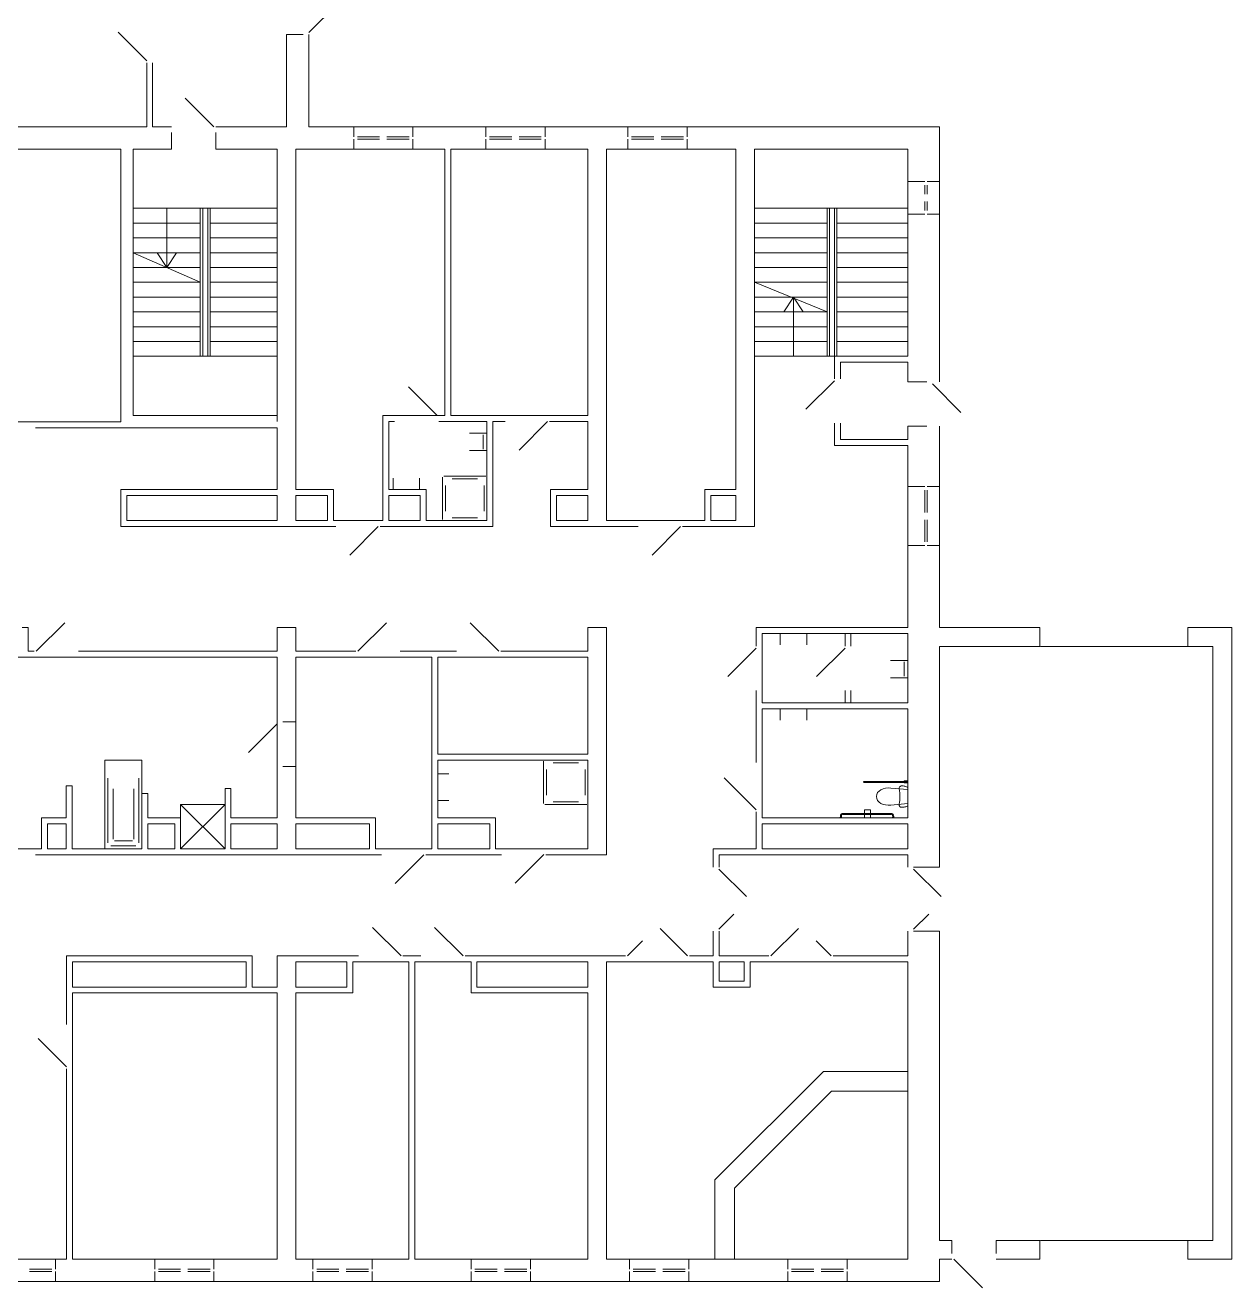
# Model space of a CAD drawing. Header units: millimetres. Extents: x 76266 to 164351, y 25374 to 87314.
# Drawn here: x 139886 to 164351, y 26194 to 51784 of the extents above; entities that cross this region are included whole.
import ezdxf

# ---------------------------------------------------------------- set-up
doc = ezdxf.new("R2010")
doc.units = ezdxf.units.MM
doc.header["$MEASUREMENT"] = 0
for name, color, linetype, lineweight in [('Новый_0_Ном._пера__255', 255, 'Continuous', 18), ('Новый_0_Ном._пера__7', 7, 'Continuous', 18), ('Новый_0_Ном._пера__8', 8, 'Continuous', 18)]:
    doc.layers.add(name, color=color, linetype=linetype, lineweight=lineweight)

msp = doc.modelspace()

# ---------------------------------------------------------------- linework, layer by layer
at = {"layer": 'Новый_0_Ном._пера__255', "color": 255, "linetype": 'Continuous', "lineweight": 18, "flags": 128}
for points in [[(139076, 49274), (139076, 43744), (141826, 43744), (141826, 49274)], [(145376, 49274), (145376, 42374), (146136, 42374), (146136, 41744), (147136, 41744), (147136, 43874), (148396, 43874), (148396, 49274)], [(148516, 49274), (148516, 43874), (151296, 43874), (151296, 49274)], [(151676, 49274), (151676, 41744), (153666, 41744), (153666, 42374), (154296, 42374), (154296, 49274)], [(154826, 38047), (157786, 38047), (157786, 39454), (154826, 39454)], [(144996, 35719), (144996, 38974), (139076, 38974), (139076, 35089), (140216, 35089), (140216, 35719), (140716, 35719), (140716, 36367), (140836, 36367), (140836, 35089), (142252, 35089), (142252, 36210), (142372, 36210), (142372, 35719), (143037, 35719), (143037, 35989), (143937, 35989), (143937, 36312), (144057, 36312), (144057, 35719)], [(148130, 35089), (148130, 38974), (145376, 38974), (145376, 35719), (146990, 35719), (146990, 35089)], [(148250, 38974), (148250, 37009), (151296, 37009), (151296, 38974)], [(154826, 37927), (154826, 35719), (157786, 35719), (157786, 37927)], [(149424, 35719), (149424, 35089), (151296, 35089), (151296, 36889), (148250, 36889), (148250, 35719)], [(145376, 32169), (145376, 26774), (147666, 26774), (147666, 32799), (146526, 32799), (146526, 32169)], [(151296, 26774), (151296, 32169), (148926, 32169), (148926, 32799), (147786, 32799), (147786, 26774)], [(151676, 26774), (153869, 26774), (157786, 26774), (157786, 30580), (157786, 32799), (154586, 32799), (154586, 32289), (153836, 32289), (153836, 32799), (151676, 32799)], [(140846, 32169), (140846, 26774), (144996, 26774), (144996, 32169)]]:
    msp.add_lwpolyline(points, close=True, dxfattribs=at)
at = {"layer": 'Новый_0_Ном._пера__7', "color": 7, "linetype": 'Continuous', "lineweight": 18}
for p, q in [((145636, 51634), (146216, 52214)), ((142350, 51064), (141770, 51644)), ((145521, 51594), (145186, 51594)), ((145521, 51594), (145186, 51594)), ((145521, 51594), (145186, 51594)), ((143710, 49724), (143130, 50304)), ((146546, 49724), (146546, 49524)), ((147746, 49724), (146546, 49724)), ((146546, 49724), (146546, 49524)), ((147746, 49724), (147746, 49524)), ((147746, 49724), (147746, 49524)), ((149226, 49724), (149226, 49524)), ((150426, 49724), (149226, 49724)), ((149226, 49724), (149226, 49524)), ((150426, 49724), (150426, 49524)), ((150426, 49724), (150426, 49524)), ((152106, 49724), (152106, 49524)), ((153306, 49724), (152106, 49724)), ((152106, 49724), (152106, 49524)), ((153306, 49724), (153306, 49524)), ((153306, 49724), (153306, 49524)), ((142850, 49609), (142850, 49274)), ((142850, 49609), (142850, 49274)), ((142850, 49609), (142850, 49274)), ((143750, 49609), (143750, 49274)), ((143750, 49609), (143750, 49274)), ((143750, 49609), (143750, 49274)), ((146546, 49474), (146546, 49274)), ((146546, 49474), (146546, 49274)), ((147071, 49524), (146621, 49524)), ((146621, 49474), (147071, 49474)), ((147671, 49524), (147221, 49524)), ((147221, 49474), (147671, 49474)), ((147746, 49474), (147746, 49274)), ((147746, 49474), (147746, 49274)), ((149226, 49474), (149226, 49274)), ((149226, 49474), (149226, 49274)), ((149751, 49524), (149301, 49524)), ((149301, 49474), (149751, 49474)), ((150351, 49524), (149901, 49524)), ((149901, 49474), (150351, 49474)), ((150426, 49474), (150426, 49274)), ((150426, 49474), (150426, 49274)), ((152106, 49474), (152106, 49274)), ((152106, 49474), (152106, 49274)), ((152631, 49524), (152181, 49524)), ((152181, 49474), (152631, 49474)), ((153231, 49524), (152781, 49524)), ((152781, 49474), (153231, 49474)), ((153306, 49474), (153306, 49274)), ((153306, 49474), (153306, 49274)), ((147746, 49274), (146546, 49274)), ((150426, 49274), (149226, 49274)), ((153306, 49274), (152106, 49274)), ((158126, 48616), (157786, 48616)), ((157786, 47956), (157786, 48616)), ((158126, 48616), (157786, 48616)), ((158126, 48541), (158126, 48361)), ((158426, 48616), (158176, 48616)), ((158426, 48616), (158176, 48616)), ((158176, 48361), (158176, 48541)), ((158426, 47956), (158426, 48616)), ((158126, 48211), (158126, 48031)), ((158176, 48031), (158176, 48211)), ((142076, 48074), (144996, 48074)), ((142756, 48074), (142756, 46874)), ((143436, 48074), (143436, 45074)), ((143486, 48074), (143486, 45074)), ((143586, 48074), (143586, 45074)), ((143636, 48074), (143636, 45074)), ((154676, 48074), (157786, 48074)), ((156146, 48074), (156146, 45074)), ((156196, 48074), (156196, 45074)), ((156296, 48074), (156296, 45074)), ((156346, 48074), (156346, 45074)), ((158126, 47956), (157786, 47956)), ((158126, 47956), (157786, 47956)), ((158426, 47956), (158176, 47956)), ((158426, 47956), (158176, 47956)), ((142076, 47774), (143436, 47774)), ((143636, 47774), (144996, 47774)), ((154676, 47774), (156146, 47774)), ((156346, 47774), (157786, 47774)), ((142076, 47474), (143436, 47474)), ((142076, 47474), (143436, 47474)), ((143636, 47474), (144996, 47474)), ((143636, 47474), (144996, 47474)), ((154676, 47474), (156146, 47474)), ((154786, 47474), (156146, 47474)), ((156346, 47474), (157706, 47474)), ((156346, 47474), (157786, 47474)), ((142076, 47174), (143436, 47174)), ((142076, 47174), (143436, 46574)), ((142756, 46874), (142561, 47174)), ((142756, 46874), (142952, 47174)), ((143636, 47174), (144996, 47174)), ((154676, 47174), (156146, 47174)), ((156346, 47174), (157786, 47174)), ((142076, 46874), (143436, 46874)), ((143636, 46874), (144996, 46874)), ((154676, 46874), (156146, 46874)), ((156346, 46874), (157786, 46874)), ((142076, 46574), (143436, 46574)), ((143636, 46574), (144996, 46574)), ((154676, 46574), (156146, 46574)), ((156146, 45974), (154676, 46574)), ((156346, 46574), (157786, 46574)), ((142076, 46274), (143436, 46274)), ((142076, 46274), (143436, 46274)), ((143636, 46274), (144996, 46274)), ((143636, 46274), (144996, 46274)), ((154676, 46274), (156146, 46274)), ((154786, 46274), (156146, 46274)), ((155466, 46274), (155271, 45974)), ((155466, 45074), (155466, 46274)), ((155466, 46274), (155662, 45974)), ((156346, 46274), (157706, 46274)), ((156346, 46274), (157786, 46274)), ((142076, 45974), (143436, 45974)), ((143636, 45974), (144996, 45974)), ((154676, 45974), (156146, 45974)), ((156346, 45974), (157786, 45974)), ((142076, 45674), (143436, 45674)), ((142076, 45674), (143436, 45674)), ((143636, 45674), (144996, 45674)), ((143636, 45674), (144996, 45674)), ((154676, 45674), (156146, 45674)), ((154786, 45674), (156146, 45674)), ((156346, 45674), (157706, 45674)), ((156346, 45674), (157786, 45674)), ((142076, 45374), (143436, 45374)), ((142076, 45374), (143436, 45374)), ((143636, 45374), (144996, 45374)), ((143636, 45374), (144996, 45374)), ((154676, 45374), (156146, 45374)), ((154786, 45374), (156146, 45374)), ((156346, 45374), (157706, 45374)), ((156346, 45374), (157786, 45374)), ((142076, 45074), (144996, 45074)), ((154676, 45074), (157786, 45074)), ((156296, 44579), (155716, 43999)), ((157786, 44556), (158166, 44556)), ((157786, 44556), (158166, 44556)), ((157786, 44556), (158166, 44556)), ((157786, 44556), (158166, 44556)), ((157786, 44556), (158166, 44556)), ((148236, 43874), (147656, 44454)), ((158281, 44516), (158861, 43937)), ((148893, 43513), (149249, 43513)), ((149249, 43163), (149249, 43513)), ((150479, 43754), (149900, 43174)), ((157786, 43656), (158166, 43656)), ((157786, 43656), (158166, 43656)), ((157786, 43656), (158166, 43656)), ((157786, 43656), (158166, 43656)), ((157786, 43656), (158166, 43656)), ((149172, 43483), (149172, 43193)), ((148893, 43163), (149249, 43163)), ((147344, 42374), (147344, 42602)), ((147884, 42374), (147884, 42602)), ((147884, 42374), (147344, 42374)), ((147529, 42374), (147699, 42374)), ((158126, 42436), (157786, 42436)), ((157786, 41236), (157786, 42436)), ((158126, 42436), (157786, 42436)), ((158126, 42361), (158126, 41911)), ((158426, 42436), (158176, 42436)), ((158426, 42436), (158176, 42436)), ((158176, 41911), (158176, 42361)), ((158426, 41236), (158426, 42436)), ((158126, 41761), (158126, 41311)), ((158176, 41311), (158176, 41761)), ((145376, 41624), (144996, 41624)), ((145376, 41624), (144996, 41624)), ((147046, 41624), (146466, 41044)), ((151676, 41624), (151296, 41624)), ((151676, 41624), (151296, 41624)), ((153176, 41624), (152596, 41044)), ((158126, 41236), (157786, 41236)), ((158126, 41236), (157786, 41236)), ((158426, 41236), (158176, 41236)), ((158426, 41236), (158176, 41236)), ((140106, 39094), (140686, 39674)), ((146630, 39094), (147209, 39674)), ((149490, 39094), (148910, 39674)), ((145376, 39574), (144996, 39574)), ((145376, 39574), (144996, 39574)), ((151676, 39574), (151296, 39574)), ((151676, 39574), (151296, 39574)), ((155197, 39454), (155737, 39454)), ((155197, 39454), (155197, 39225)), ((155552, 39454), (155382, 39454)), ((155737, 39454), (155737, 39225)), ((160461, 39574), (160461, 39194)), ((160461, 39574), (160461, 39194)), ((163461, 39574), (163461, 39194)), ((163461, 39574), (163461, 39194)), ((154711, 39160), (154131, 38581)), ((156509, 39160), (155930, 38581)), ((160471, 39194), (163451, 39194)), ((157430, 38908), (157786, 38908)), ((157786, 38558), (157786, 38908)), ((157709, 38878), (157709, 38588)), ((157430, 38558), (157786, 38558)), ((155197, 37927), (155737, 37927)), ((155197, 37927), (155197, 37699)), ((155552, 37927), (155382, 37927)), ((155737, 37927), (155737, 37699)), ((144996, 37622), (144416, 37042)), ((145111, 37662), (145376, 37662)), ((145111, 37662), (145376, 37662)), ((145111, 37662), (145376, 37662)), ((145111, 36762), (145376, 36762)), ((145111, 36762), (145376, 36762)), ((145111, 36762), (145376, 36762)), ((148250, 36069), (148250, 36609)), ((148250, 36609), (148478, 36609)), ((148250, 36424), (148250, 36254)), ((154711, 35879), (154061, 36530)), ((143037, 35089), (143037, 35989)), ((143937, 35989), (143037, 35989)), ((143037, 35089), (143937, 35989)), ((143037, 35989), (143937, 35089)), ((143937, 35989), (143937, 35089)), ((148250, 36069), (148478, 36069)), ((143037, 35089), (143937, 35089)), ((145376, 34969), (144996, 34969)), ((145376, 34969), (144996, 34969)), ((147970, 34969), (147390, 34389)), ((150404, 34974), (149824, 34394)), ((151676, 34969), (151296, 34969)), ((151676, 34969), (151296, 34969)), ((153951, 34679), (154509, 34122)), ((157901, 34719), (158426, 34719)), ((157901, 34719), (158426, 34719)), ((157901, 34719), (158426, 34719)), ((157901, 34679), (158459, 34122)), ((153951, 33459), (154257, 33765)), ((157901, 33459), (158207, 33765)), ((147506, 32919), (146926, 33499)), ((148766, 32919), (148186, 33499)), ((153316, 32919), (152759, 33476)), ((155006, 32919), (155564, 33476)), ((157901, 33419), (158426, 33419)), ((157901, 33419), (158426, 33419)), ((157901, 33419), (158426, 33419)), ((152096, 32919), (152402, 33225)), ((156226, 32919), (155921, 33225)), ((145376, 32919), (144996, 32919)), ((145376, 32919), (144996, 32919)), ((151676, 32919), (151296, 32919)), ((151676, 32919), (151296, 32919)), ((140726, 30669), (140146, 31249)), ((153869, 28380), (156070, 30580)), ((156070, 30580), (157786, 30580)), ((154269, 28214), (156235, 30180)), ((156235, 30180), (157786, 30180)), ((153869, 26774), (153869, 28380)), ((154269, 26774), (154269, 28214)), ((158676, 26889), (158676, 27154)), ((158676, 26889), (158676, 27154)), ((158676, 26889), (158676, 27154)), ((159576, 26889), (159576, 27154)), ((159576, 26889), (159576, 27154)), ((159576, 26889), (159576, 27154)), ((160461, 26774), (160461, 27154)), ((160461, 26774), (160461, 27154)), ((160471, 27154), (163451, 27154)), ((163461, 26774), (163461, 27154)), ((163461, 26774), (163461, 27154)), ((140501, 26774), (139301, 26774)), ((140501, 26574), (140501, 26774)), ((140501, 26574), (140501, 26774)), ((142511, 26574), (142511, 26774)), ((143711, 26774), (142511, 26774)), ((142511, 26574), (142511, 26774)), ((143711, 26574), (143711, 26774)), ((143711, 26574), (143711, 26774)), ((145721, 26574), (145721, 26774)), ((146921, 26774), (145721, 26774)), ((145721, 26574), (145721, 26774)), ((146921, 26574), (146921, 26774)), ((146921, 26574), (146921, 26774)), ((148931, 26574), (148931, 26774)), ((150131, 26774), (148931, 26774)), ((148931, 26574), (148931, 26774)), ((150131, 26574), (150131, 26774)), ((150131, 26574), (150131, 26774)), ((152141, 26574), (152141, 26774)), ((153341, 26774), (152141, 26774)), ((152141, 26574), (152141, 26774)), ((153341, 26574), (153341, 26774)), ((153341, 26574), (153341, 26774)), ((155351, 26574), (155351, 26774)), ((156551, 26774), (155351, 26774)), ((155351, 26574), (155351, 26774)), ((156551, 26574), (156551, 26774)), ((156551, 26574), (156551, 26774)), ((158716, 26774), (159296, 26194)), ((139976, 26574), (140426, 26574)), ((140426, 26524), (139976, 26524)), ((140501, 26324), (140501, 26524)), ((140501, 26324), (140501, 26524)), ((142511, 26324), (142511, 26524)), ((142511, 26324), (142511, 26524)), ((142586, 26574), (143036, 26574)), ((143036, 26524), (142586, 26524)), ((143186, 26574), (143636, 26574)), ((143636, 26524), (143186, 26524)), ((143711, 26324), (143711, 26524)), ((143711, 26324), (143711, 26524)), ((145721, 26324), (145721, 26524)), ((145721, 26324), (145721, 26524)), ((145796, 26574), (146246, 26574)), ((146246, 26524), (145796, 26524)), ((146396, 26574), (146846, 26574)), ((146846, 26524), (146396, 26524)), ((146921, 26324), (146921, 26524)), ((146921, 26324), (146921, 26524)), ((148931, 26324), (148931, 26524)), ((148931, 26324), (148931, 26524)), ((149006, 26574), (149456, 26574)), ((149456, 26524), (149006, 26524)), ((149606, 26574), (150056, 26574)), ((150056, 26524), (149606, 26524)), ((150131, 26324), (150131, 26524)), ((150131, 26324), (150131, 26524)), ((152141, 26324), (152141, 26524)), ((152141, 26324), (152141, 26524)), ((152216, 26574), (152666, 26574)), ((152666, 26524), (152216, 26524)), ((152816, 26574), (153266, 26574)), ((153266, 26524), (152816, 26524)), ((153341, 26324), (153341, 26524)), ((153341, 26324), (153341, 26524)), ((155351, 26324), (155351, 26524)), ((155351, 26324), (155351, 26524)), ((155426, 26574), (155876, 26574)), ((155876, 26524), (155426, 26524)), ((156026, 26574), (156476, 26574)), ((156476, 26524), (156026, 26524)), ((156551, 26324), (156551, 26524)), ((156551, 26324), (156551, 26524)), ((140501, 26324), (139301, 26324)), ((143711, 26324), (142511, 26324)), ((146921, 26324), (145721, 26324)), ((150131, 26324), (148931, 26324)), ((153341, 26324), (152141, 26324)), ((156551, 26324), (155351, 26324))]:
    msp.add_line(p, q, dxfattribs=at)
for points in [[(145186, 51594), (145186, 49724)], [(145636, 49724), (145636, 51594)], [(142350, 51024), (142350, 49724)], [(142470, 49724), (142470, 51024)], [(142350, 49724), (134436, 49724)], [(142850, 49724), (142470, 49724)], [(145186, 49724), (143750, 49724)], [(146546, 49724), (145636, 49724)], [(149226, 49724), (147746, 49724)], [(152106, 49724), (150426, 49724)], [(157786, 49724), (153306, 49724)], [(158426, 49724), (157786, 49724)], [(158426, 48616), (158426, 49724)], [(139076, 49274), (141826, 49274)], [(141826, 49274), (141826, 43744)], [(142076, 49274), (142850, 49274)], [(142076, 43874), (142076, 49274)], [(143750, 49274), (144996, 49274)], [(144996, 49274), (144996, 43874)], [(145376, 42374), (145376, 49274)], [(145376, 49274), (146546, 49274)], [(147746, 49274), (148396, 49274)], [(148396, 49274), (148396, 43874)], [(148516, 49274), (149226, 49274)], [(148516, 43874), (148516, 49274)], [(150426, 49274), (151296, 49274)], [(151296, 49274), (151296, 43874)], [(151676, 49274), (152106, 49274)], [(151676, 41744), (151676, 49274)], [(153306, 49274), (154296, 49274)], [(154296, 49274), (154296, 42374)], [(154676, 49274), (157786, 49274)], [(154676, 41624), (154676, 49274)], [(157786, 49274), (157786, 48616)], [(157786, 47956), (157786, 45074)], [(158426, 44556), (158426, 47956)], [(156296, 45074), (156296, 44954)], [(157786, 45074), (156296, 45074)], [(156296, 44954), (156296, 44619)], [(156416, 44954), (157786, 44954)], [(156416, 44619), (156416, 44954)], [(157786, 44954), (157786, 44556)], [(144996, 43874), (142076, 43874)], [(144996, 43874), (144996, 43754)], [(147136, 43874), (147256, 43874)], [(147136, 43874), (147136, 41744)], [(147376, 43874), (147256, 43874)], [(148396, 43874), (148276, 43874)], [(149619, 43874), (148516, 43874)], [(151296, 43874), (150519, 43874)], [(141826, 43744), (140096, 43744)], [(140096, 43624), (141826, 43624)], [(142076, 43624), (141826, 43624)], [(142076, 43624), (144996, 43624)], [(144996, 43624), (144996, 42374)], [(147256, 42374), (147256, 43754)], [(147256, 43754), (147376, 43754)], [(148276, 43754), (149249, 43754)], [(149249, 43754), (149249, 41744)], [(149369, 43754), (149619, 43754)], [(149369, 41744), (149369, 43754)], [(150519, 43754), (151296, 43754)], [(151296, 43754), (151296, 42374)], [(156296, 43719), (156296, 43264)], [(156416, 43384), (156416, 43719)], [(157786, 43656), (157786, 43384)], [(158426, 42436), (158426, 43656)], [(156296, 43264), (156416, 43264)], [(157786, 43384), (156416, 43384)], [(156416, 43264), (157786, 43264)], [(157786, 43264), (157786, 42436)], [(141826, 42374), (141946, 42374)], [(141826, 42374), (141826, 41744)], [(144996, 42374), (141946, 42374)], [(141946, 41744), (141946, 42254)], [(141946, 42254), (144996, 42254)], [(144996, 42254), (144996, 41744)], [(146136, 42374), (145376, 42374)], [(145376, 41744), (145376, 42254)], [(145376, 42254), (146016, 42254)], [(146016, 42254), (146016, 41744)], [(146136, 42374), (146136, 42254)], [(146136, 41744), (146136, 42254)], [(147896, 42374), (147256, 42374)], [(147256, 41744), (147256, 42254)], [(147256, 42254), (147896, 42254)], [(148016, 42374), (147896, 42374)], [(147896, 42254), (147896, 41744)], [(148016, 41744), (148016, 42374)], [(150536, 42374), (150536, 42254)], [(151296, 42374), (150536, 42374)], [(150536, 42254), (150536, 41624)], [(150656, 42254), (151296, 42254)], [(150656, 41744), (150656, 42254)], [(151296, 42254), (151296, 41744)], [(153666, 42374), (153666, 42254)], [(154296, 42374), (153666, 42374)], [(153666, 42254), (153666, 41744)], [(153786, 42254), (154296, 42254)], [(153786, 41744), (153786, 42254)], [(154296, 42254), (154296, 41744)], [(141826, 41624), (141826, 41744)], [(144996, 41744), (141946, 41744)], [(146016, 41744), (145376, 41744)], [(146186, 41744), (146136, 41744)], [(147136, 41744), (147086, 41744)], [(147896, 41744), (147256, 41744)], [(149249, 41744), (148016, 41744)], [(149369, 41624), (149369, 41744)], [(151296, 41744), (150656, 41744)], [(152316, 41744), (151676, 41744)], [(153666, 41744), (153216, 41744)], [(154296, 41744), (153786, 41744)], [(141826, 41624), (144996, 41624)], [(145376, 41624), (146186, 41624)], [(147086, 41624), (149369, 41624)], [(150536, 41624), (150656, 41624)], [(150656, 41624), (151296, 41624)], [(151676, 41624), (152316, 41624)], [(153216, 41624), (154296, 41624)], [(154676, 41624), (154296, 41624)], [(157786, 41236), (157786, 39574)], [(158426, 39574), (158426, 41236)], [(139946, 39574), (139826, 39574)], [(139946, 39094), (139946, 39574)], [(144996, 39574), (144996, 39094)], [(145376, 39094), (145376, 39574)], [(151296, 39574), (151296, 39094)], [(151676, 34969), (151676, 39574)], [(154706, 39574), (154826, 39574)], [(154706, 39574), (154706, 39200)], [(157786, 39574), (154826, 39574)], [(154826, 39200), (154826, 39454)], [(154826, 39454), (156509, 39454)], [(156509, 39454), (156509, 39200)], [(156629, 39454), (157786, 39454)], [(156629, 39200), (156629, 39454)], [(157786, 39454), (157786, 38047)], [(160461, 39574), (158426, 39574)], [(164351, 39574), (163461, 39574)], [(164351, 39574), (164351, 39194)], [(158426, 34719), (158426, 39194)], [(158426, 39194), (160461, 39194)], [(163461, 39194), (163971, 39194)], [(163971, 39194), (163971, 27154)], [(164351, 27154), (164351, 39194)], [(139076, 38974), (140066, 38974)], [(140066, 39094), (139946, 39094)], [(144996, 39094), (140966, 39094)], [(140966, 38974), (144996, 38974)], [(144996, 38974), (144996, 37662)], [(146590, 39094), (145376, 39094)], [(145376, 37662), (145376, 38974)], [(145376, 38974), (146590, 38974)], [(148630, 39094), (147490, 39094)], [(147490, 38974), (148130, 38974)], [(148130, 38974), (148130, 35089)], [(148250, 38974), (148630, 38974)], [(148250, 37009), (148250, 38974)], [(151296, 39094), (149530, 39094)], [(149530, 38974), (151296, 38974)], [(151296, 38974), (151296, 37009)], [(154706, 38300), (154706, 36839)], [(154826, 38047), (154826, 38300)], [(156509, 38300), (156509, 38047)], [(156629, 38047), (156629, 38300)], [(156509, 38047), (154826, 38047)], [(154826, 36839), (154826, 37927)], [(154826, 37927), (157786, 37927)], [(157786, 38047), (156629, 38047)], [(157786, 37927), (157786, 35719)], [(151296, 37009), (148250, 37009)], [(148250, 35719), (148250, 36889)], [(148250, 36889), (151296, 36889)], [(151296, 36889), (151296, 35089)], [(144996, 36762), (144996, 35719)], [(145376, 35719), (145376, 36762)], [(140836, 36367), (140716, 36367)], [(140716, 36367), (140716, 35719)], [(140836, 35089), (140836, 36367)], [(142372, 36210), (142252, 36210)], [(142252, 36210), (142252, 35089)], [(142372, 35719), (142372, 36210)], [(144057, 36312), (143937, 36312)], [(143937, 36312), (143937, 35089)], [(144057, 35719), (144057, 36312)], [(154706, 35839), (154706, 35089)], [(154826, 35719), (154826, 35839)], [(140216, 35719), (140336, 35719)], [(140216, 35719), (140216, 35089)], [(140716, 35719), (140336, 35719)], [(140336, 35089), (140336, 35599)], [(140336, 35599), (140716, 35599)], [(140716, 35599), (140716, 35089)], [(142917, 35719), (142372, 35719)], [(142372, 35599), (142917, 35599)], [(142372, 35089), (142372, 35599)], [(143037, 35719), (142917, 35719)], [(142917, 35599), (142917, 35089)], [(143037, 35089), (143037, 35719)], [(144996, 35719), (144057, 35719)], [(144057, 35599), (144996, 35599)], [(144057, 35089), (144057, 35599)], [(144996, 35599), (144996, 35089)], [(146870, 35719), (145376, 35719)], [(145376, 35089), (145376, 35599)], [(145376, 35599), (146870, 35599)], [(146990, 35719), (146870, 35719)], [(146870, 35599), (146870, 35089)], [(146990, 35089), (146990, 35719)], [(149304, 35719), (148250, 35719)], [(148250, 35089), (148250, 35599)], [(148250, 35599), (149304, 35599)], [(149424, 35719), (149304, 35719)], [(149304, 35599), (149304, 35089)], [(149424, 35089), (149424, 35719)], [(157786, 35719), (154826, 35719)], [(154826, 35089), (154826, 35599)], [(154826, 35599), (157786, 35599)], [(157786, 35599), (157786, 35089)], [(140216, 35089), (140096, 35089)], [(140716, 35089), (140336, 35089)], [(142252, 35089), (140836, 35089)], [(142917, 35089), (142372, 35089)], [(143937, 35089), (143037, 35089)], [(144996, 35089), (144057, 35089)], [(146870, 35089), (145376, 35089)], [(147110, 35089), (146990, 35089)], [(148130, 35089), (148010, 35089)], [(149304, 35089), (148250, 35089)], [(149544, 35089), (149424, 35089)], [(151296, 35089), (150444, 35089)], [(153836, 35089), (153836, 34969)], [(154706, 35089), (153836, 35089)], [(157786, 35089), (154826, 35089)], [(140096, 34969), (144996, 34969)], [(145376, 34969), (147110, 34969)], [(148010, 34969), (149544, 34969)], [(150444, 34969), (151296, 34969)], [(153836, 34969), (153836, 34719)], [(153956, 34969), (157786, 34969)], [(153956, 34719), (153956, 34969)], [(157786, 34969), (157786, 34719)], [(153836, 33419), (153836, 32919)], [(153956, 32919), (153956, 33419)], [(157786, 33419), (157786, 32919)], [(158426, 27154), (158426, 33419)], [(140726, 32919), (140846, 32919)], [(140726, 32919), (140726, 31529)], [(144486, 32919), (140846, 32919)], [(140846, 32289), (140846, 32799)], [(140846, 32799), (144366, 32799)], [(144366, 32799), (144366, 32289)], [(144486, 32919), (144486, 32799)], [(144486, 32289), (144486, 32799)], [(144996, 32919), (144996, 32289)], [(146646, 32919), (145376, 32919)], [(145376, 32289), (145376, 32799)], [(145376, 32799), (146406, 32799)], [(146406, 32799), (146406, 32289)], [(146526, 32799), (146646, 32799)], [(146526, 32289), (146526, 32799)], [(147906, 32919), (147546, 32919)], [(147546, 32799), (147666, 32799)], [(147666, 32799), (147666, 26774)], [(147786, 32799), (147906, 32799)], [(147786, 26774), (147786, 32799)], [(151296, 32919), (148806, 32919)], [(148806, 32799), (148926, 32799)], [(148926, 32799), (148926, 32169)], [(149046, 32799), (151296, 32799)], [(149046, 32289), (149046, 32799)], [(151296, 32799), (151296, 32289)], [(152056, 32919), (151676, 32919)], [(151676, 26774), (151676, 32799)], [(151676, 32799), (152056, 32799)], [(153836, 32919), (153356, 32919)], [(153356, 32799), (153836, 32799)], [(153836, 32799), (153836, 32289)], [(154966, 32919), (153956, 32919)], [(153956, 32799), (154466, 32799)], [(153956, 32409), (153956, 32799)], [(154466, 32799), (154466, 32409)], [(154586, 32799), (154966, 32799)], [(154586, 32409), (154586, 32799)], [(157786, 32919), (156266, 32919)], [(156266, 32799), (157786, 32799)], [(157786, 32799), (157786, 26774)], [(144366, 32289), (140846, 32289)], [(144996, 32289), (144486, 32289)], [(146406, 32289), (145376, 32289)], [(146526, 32169), (146526, 32289)], [(151296, 32289), (149046, 32289)], [(153836, 32289), (153956, 32289)], [(154466, 32409), (153956, 32409)], [(153956, 32289), (154586, 32289)], [(154586, 32289), (154586, 32409)], [(140846, 31529), (140846, 32169)], [(140846, 32169), (144996, 32169)], [(144996, 32169), (144996, 26774)], [(145376, 26774), (145376, 32169)], [(145376, 32169), (146526, 32169)], [(148926, 32169), (149046, 32169)], [(149046, 32169), (151296, 32169)], [(151296, 32169), (151296, 26774)], [(140726, 30629), (140726, 26774)], [(140846, 26774), (140846, 30629)], [(158676, 27154), (158426, 27154)], [(160461, 27154), (159576, 27154)], [(163971, 27154), (163461, 27154)], [(164351, 26774), (164351, 27154)], [(140726, 26774), (140501, 26774)], [(142511, 26774), (140846, 26774)], [(144996, 26774), (143711, 26774)], [(145721, 26774), (145376, 26774)], [(147666, 26774), (146921, 26774)], [(148931, 26774), (147786, 26774)], [(151296, 26774), (150131, 26774)], [(152141, 26774), (151676, 26774)], [(155351, 26774), (153341, 26774)], [(157786, 26774), (156551, 26774)], [(158426, 26324), (158426, 26774)], [(158426, 26774), (158676, 26774)], [(159576, 26774), (160461, 26774)], [(163461, 26774), (164351, 26774)], [(140501, 26324), (142511, 26324)], [(143711, 26324), (145721, 26324)], [(146921, 26324), (148931, 26324)], [(150131, 26324), (152141, 26324)], [(153341, 26324), (155351, 26324)], [(156551, 26324), (157786, 26324)], [(158426, 26324), (157786, 26324)]]:
    msp.add_lwpolyline(points, dxfattribs=at)
for points in [[(157781, 36457), (157781, 36437), (156896, 36437, -1), (156896, 36457)], [(157506, 35719), (157466, 35719), (157466, 35724), (157476, 35724), (157476, 35749, 0.414214), (157436, 35789), (156476, 35789, 0.414214), (156436, 35749), (156436, 35724), (156446, 35724), (156446, 35719), (156406, 35719), (156406, 35724), (156416, 35724), (156416, 35749, -0.414214), (156476, 35809), (157436, 35809, -0.414214), (157496, 35749), (157496, 35724), (157506, 35724)]]:
    msp.add_lwpolyline(points, format="xyb", close=True, dxfattribs=at)
for points in [[(157786, 36336), (157771, 36343), (157756, 36349), (157740, 36355), (157724, 36359), (157708, 36362), (157691, 36365), (157675, 36366), (157658, 36367), (157646, 36365), (157635, 36362), (157625, 36355), (157617, 36347), (157611, 36338), (157607, 36327), (157605, 36315), (157606, 36304), (157613, 36265), (157618, 36227), (157621, 36188), (157622, 36149), (157621, 36110), (157618, 36072), (157613, 36033), (157606, 35995), (157605, 35983), (157607, 35972), (157611, 35961), (157617, 35951), (157625, 35943), (157635, 35937), (157646, 35933), (157658, 35932), (157675, 35932), (157691, 35934), (157708, 35936), (157724, 35939), (157740, 35944), (157756, 35949), (157771, 35955), (157786, 35962)], [(157781, 36467), (157711, 36467), (157711, 36427), (157781, 36427)], [(157781, 36487), (157781, 36407), (157786, 36407), (157786, 36487)], [(157333, 36319), (157283, 36306), (157236, 36287), (157199, 36262), (157170, 36229), (157153, 36190), (157146, 36149), (157153, 36108), (157170, 36070), (157199, 36037), (157236, 36011), (157283, 35992), (157333, 35980), (157384, 35974), (157436, 35976), (157786, 36008), (157786, 36290), (157436, 36322), (157384, 36324)], [(156906, 35882), (156906, 35719), (157026, 35719), (157026, 35882)]]:
    msp.add_lwpolyline(points, close=True, dxfattribs=at)
at = {"layer": 'Новый_0_Ном._пера__8', "color": 8, "linetype": 'Continuous', "lineweight": 18}
for p, q in [((148349, 42621), (148349, 41766)), ((148372, 42644), (149227, 42644)), ((148541, 42588), (149058, 42588)), ((149249, 42621), (149249, 41766)), ((148406, 42453), (148406, 41935)), ((149193, 42453), (149193, 41935)), ((148372, 41744), (149227, 41744)), ((148541, 41800), (149058, 41800)), ((141502, 36889), (141502, 35089)), ((141502, 36889), (142252, 36889)), ((142252, 36889), (142252, 35089)), ((150396, 36012), (150396, 36867)), ((151274, 36889), (150419, 36889)), ((151296, 36012), (151296, 36867)), ((150453, 36180), (150453, 36698)), ((151105, 36833), (150588, 36833)), ((151240, 36180), (151240, 36698)), ((141562, 35209), (141562, 36520)), ((142192, 35209), (142192, 36520)), ((141667, 36309), (141667, 35284)), ((142088, 36309), (142088, 35284)), ((151274, 35989), (150419, 35989)), ((151105, 36045), (150588, 36045)), ((141502, 35089), (142252, 35089)), ((141622, 35149), (142132, 35149)), ((141697, 35254), (142058, 35254))]:
    msp.add_line(p, q, dxfattribs=at)

doc.saveas('drawing.dxf')
